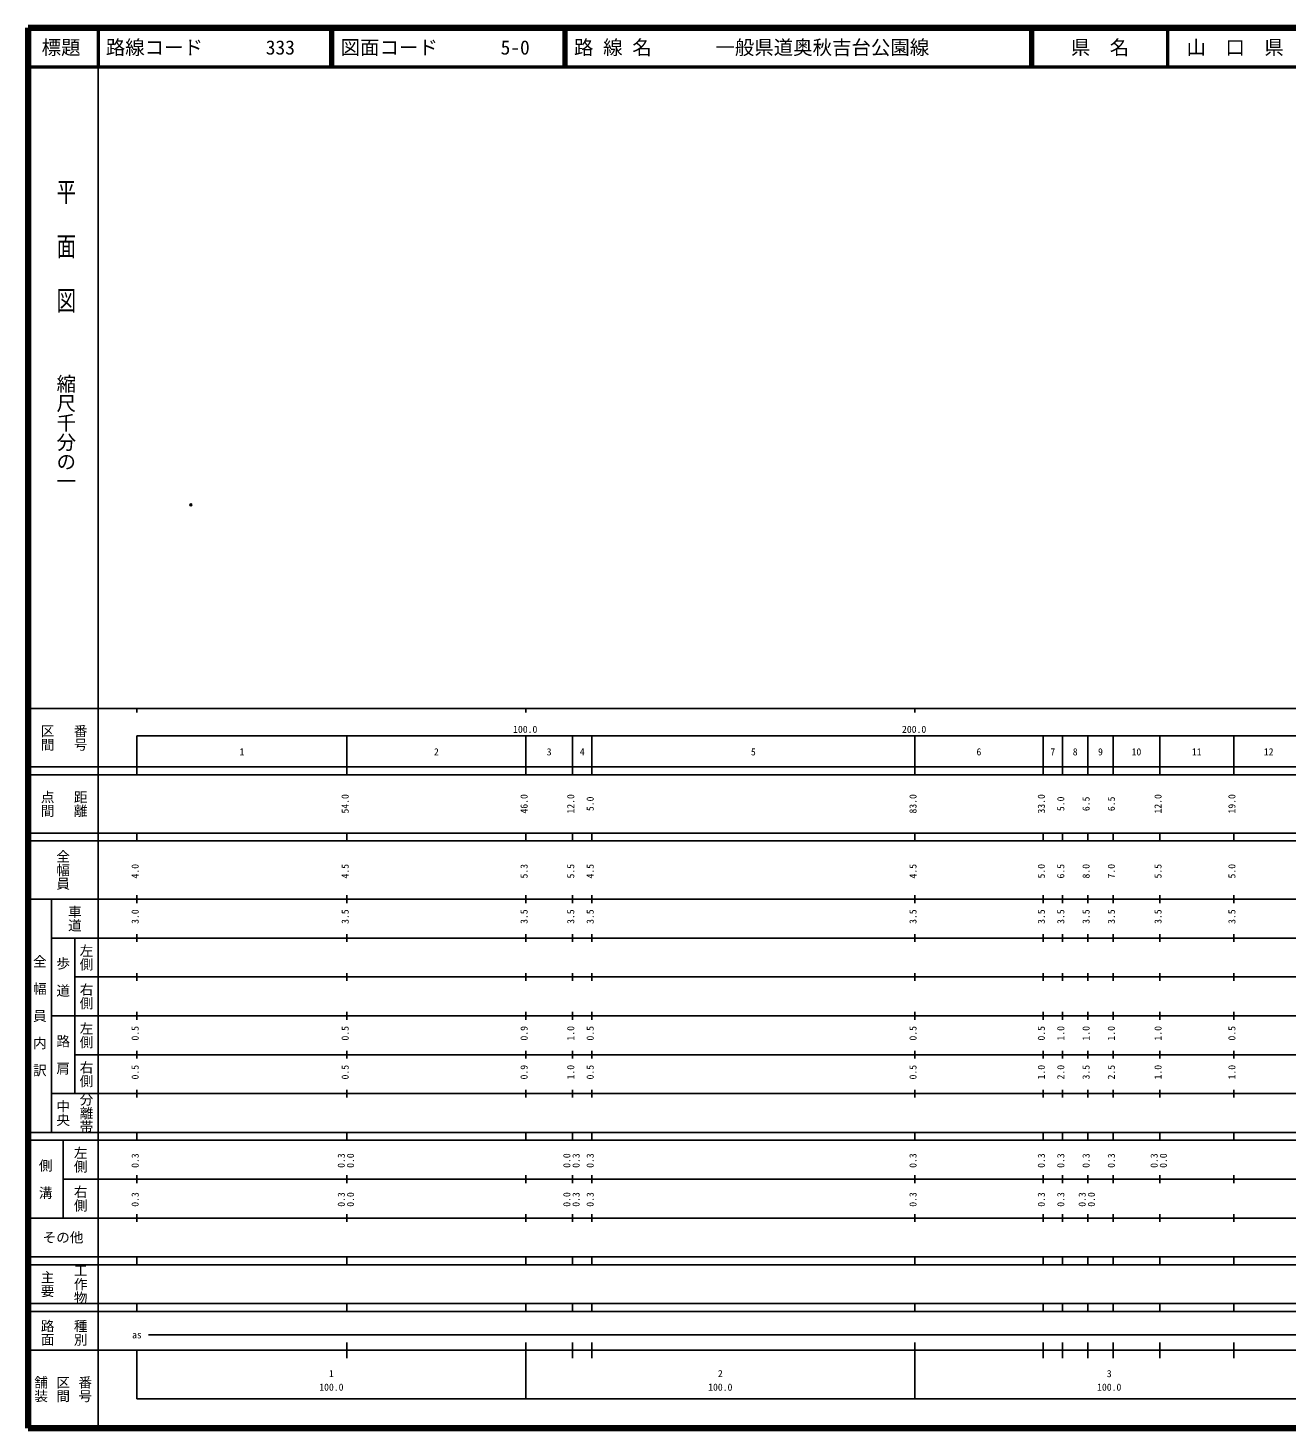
# Model space of a CAD drawing. Units: millimetres on the paper. Extents: x 40 to 680, y 20 to 380.
# Drawn here: x 40 to 363.7, y 20 to 380 of the extents above; entities that cross this region are included whole.
import ezdxf
from ezdxf.enums import TextEntityAlignment as Align

# ---------------------------------------------------------------- set-up
doc = ezdxf.new("R2010")
doc.units = ezdxf.units.MM
doc.header["$PDMODE"] = 32
doc.header["$PDSIZE"] = 0.5
doc.layers.add('S-OTRS', color=6, linetype='Continuous')
doc.layers.add('S-TTL-TXT', color=7, linetype='Continuous')
for name, color, linetype, lineweight in [('S-TTL', 2, 'Continuous', 140), ('S-TTL-BAND', 7, 'Continuous', 25), ('S-TTL-LINE', 7, 'Continuous', 50)]:
    doc.layers.add(name, color=color, linetype=linetype, lineweight=lineweight)
doc.styles.add('@ＭＳ ゴシック', font='')
doc.styles.add('ＭＳ ゴシック', font='')
doc.styles.get('@ＭＳ ゴシック').set_extended_font_data('@MS Gothic')
doc.styles.get('ＭＳ ゴシック').set_extended_font_data('MS Gothic')

msp = doc.modelspace()

# ---------------------------------------------------------------- linework, layer by layer
at = {"layer": 'S-OTRS'}
msp.add_point((81.881, 257.362), dxfattribs=at)
at = {"layer": 'S-TTL'}
for p, q in [((40, 380), (40, 20)), ((680, 380), (40, 380)), ((40, 20), (680, 20))]:
    msp.add_line(p, q, dxfattribs=at)
at = {"layer": 'S-TTL-BAND'}
for p, q in [((58, 370), (58, 20)), ((40, 205), (579, 205)), ((68, 205), (68, 204)), ((168, 205), (168, 204)), ((268, 205), (268, 204)), ((68, 198), (579, 198)), ((68, 198), (68, 188)), ((122, 188), (122, 198)), ((168, 188), (168, 198)), ((180, 188), (180, 198)), ((185, 188), (185, 198)), ((268, 188), (268, 198)), ((301, 188), (301, 198)), ((306, 188), (306, 198)), ((312.5, 188), (312.5, 198)), ((319, 188), (319, 198)), ((331, 188), (331, 198)), ((350, 188), (350, 198)), ((40, 190), (579, 190)), ((40, 188), (579, 188)), ((40, 173), (579, 173)), ((68, 171), (68, 173)), ((122, 171), (122, 173)), ((168, 171), (168, 173)), ((180, 171), (180, 173)), ((185, 171), (185, 173)), ((268, 171), (268, 173)), ((301, 171), (301, 173)), ((306, 171), (306, 173)), ((312.5, 171), (312.5, 173)), ((319, 171), (319, 173)), ((331, 171), (331, 173)), ((350, 171), (350, 173)), ((40, 171), (579, 171)), ((40, 156), (579, 156)), ((46, 96), (46, 156)), ((68, 155), (68, 157)), ((122, 155), (122, 157)), ((168, 155), (168, 157)), ((180, 155), (180, 157)), ((185, 155), (185, 157)), ((268, 155), (268, 157)), ((301, 155), (301, 157)), ((306, 155), (306, 157)), ((312.5, 155), (312.5, 157)), ((319, 155), (319, 157)), ((331, 155), (331, 157)), ((350, 155), (350, 157)), ((46, 146), (579, 146)), ((52, 146), (52, 106)), ((68, 145), (68, 147)), ((122, 145), (122, 147)), ((168, 145), (168, 147)), ((180, 145), (180, 147)), ((185, 145), (185, 147)), ((268, 145), (268, 147)), ((301, 145), (301, 147)), ((306, 145), (306, 147)), ((312.5, 145), (312.5, 147)), ((319, 145), (319, 147)), ((331, 145), (331, 147)), ((350, 145), (350, 147)), ((68, 135), (68, 137)), ((122, 135), (122, 137)), ((168, 135), (168, 137)), ((180, 135), (180, 137)), ((185, 135), (185, 137)), ((268, 135), (268, 137)), ((301, 135), (301, 137)), ((306, 135), (306, 137)), ((312.5, 135), (312.5, 137)), ((319, 135), (319, 137)), ((331, 135), (331, 137)), ((350, 135), (350, 137)), ((52, 136), (579, 136)), ((46, 126), (579, 126)), ((68, 125), (68, 127)), ((122, 125), (122, 127)), ((168, 125), (168, 127)), ((180, 125), (180, 127)), ((185, 125), (185, 127)), ((268, 125), (268, 127)), ((301, 125), (301, 127)), ((306, 125), (306, 127)), ((312.5, 125), (312.5, 127)), ((319, 125), (319, 127)), ((331, 125), (331, 127)), ((350, 125), (350, 127)), ((52, 116), (579, 116)), ((68, 115), (68, 117)), ((122, 115), (122, 117)), ((168, 115), (168, 117)), ((180, 115), (180, 117)), ((185, 115), (185, 117)), ((268, 115), (268, 117)), ((301, 115), (301, 117)), ((306, 115), (306, 117)), ((312.5, 115), (312.5, 117)), ((319, 115), (319, 117)), ((331, 115), (331, 117)), ((350, 115), (350, 117)), ((46, 106), (579, 106)), ((68, 105), (68, 107)), ((122, 105), (122, 107)), ((168, 105), (168, 107)), ((180, 105), (180, 107)), ((185, 105), (185, 107)), ((268, 105), (268, 107)), ((301, 105), (301, 107)), ((306, 105), (306, 107)), ((312.5, 105), (312.5, 107)), ((319, 105), (319, 107)), ((331, 105), (331, 107)), ((350, 105), (350, 107)), ((40, 96), (579, 96)), ((40, 94), (579, 94)), ((49, 94), (49, 74)), ((68, 94), (68, 96)), ((122, 94), (122, 96)), ((168, 94), (168, 96)), ((180, 94), (180, 96)), ((185, 94), (185, 96)), ((268, 94), (268, 96)), ((301, 94), (301, 96)), ((306, 94), (306, 96)), ((312.5, 94), (312.5, 96)), ((319, 94), (319, 96)), ((331, 94), (331, 96)), ((350, 94), (350, 96)), ((49, 84), (579, 84)), ((68, 83), (68, 85)), ((122, 83), (122, 85)), ((168, 83), (168, 85)), ((180, 83), (180, 85)), ((185, 83), (185, 85)), ((268, 83), (268, 85)), ((301, 83), (301, 85)), ((306, 83), (306, 85)), ((312.5, 83), (312.5, 85)), ((319, 83), (319, 85)), ((331, 83), (331, 85)), ((350, 83), (350, 85)), ((40, 74), (579, 74)), ((68, 73), (68, 75)), ((122, 73), (122, 75)), ((168, 73), (168, 75)), ((180, 73), (180, 75)), ((185, 73), (185, 75)), ((268, 73), (268, 75)), ((301, 73), (301, 75)), ((306, 73), (306, 75)), ((312.5, 73), (312.5, 75)), ((319, 73), (319, 75)), ((331, 73), (331, 75)), ((350, 73), (350, 75)), ((40, 64), (579, 64)), ((40, 62), (579, 62)), ((68, 62), (68, 64)), ((122, 62), (122, 64)), ((168, 62), (168, 64)), ((180, 62), (180, 64)), ((185, 62), (185, 64)), ((268, 62), (268, 64)), ((301, 62), (301, 64)), ((306, 62), (306, 64)), ((312.5, 62), (312.5, 64)), ((319, 62), (319, 64)), ((331, 62), (331, 64)), ((350, 62), (350, 64)), ((40, 52), (579, 52)), ((68, 50), (68, 52)), ((122, 50), (122, 52)), ((168, 50), (168, 52)), ((180, 50), (180, 52)), ((185, 50), (185, 52)), ((268, 50), (268, 52)), ((301, 50), (301, 52)), ((306, 50), (306, 52)), ((312.5, 50), (312.5, 52)), ((319, 50), (319, 52)), ((331, 50), (331, 52)), ((350, 50), (350, 52)), ((40, 50), (579, 50)), ((71, 44), (555, 44)), ((40, 40), (579, 40)), ((68, 40), (68, 27.5)), ((122, 38), (122, 42)), ((168, 27.5), (168, 42)), ((180, 38), (180, 42)), ((185, 38), (185, 42)), ((268, 27.5), (268, 42)), ((301, 38), (301, 42)), ((306, 38), (306, 42)), ((312.5, 38), (312.5, 42)), ((319, 38), (319, 42)), ((331, 38), (331, 42)), ((350, 38), (350, 42)), ((68, 27.5), (579, 27.5))]:
    msp.add_line(p, q, dxfattribs=at)
at = {"layer": 'S-TTL-LINE'}
for p, q in [((58, 380), (58, 370)), ((117.75, 380), (117.75, 370)), ((118.25, 380), (118.25, 370)), ((177.75, 380), (177.75, 370)), ((178.25, 380), (178.25, 370)), ((297.75, 380), (297.75, 370)), ((298.25, 380), (298.25, 370)), ((333, 380), (333, 370)), ((40, 370), (680, 370))]:
    msp.add_line(p, q, dxfattribs=at)

# ---------------------------------------------------------------- texts
at = {"layer": 'S-TTL-BAND', "style": '@ＭＳ ゴシック', "width": 1.4}
msp.add_text('平  面  図', height=3.666, rotation=270, dxfattribs=at).set_placement((49.777, 306.475), align=Align.MIDDLE_RIGHT)
at = {"layer": 'S-TTL-BAND', "style": '@ＭＳ ゴシック'}
msp.add_text('縮尺千分の一', height=3.666, rotation=270, dxfattribs=at).set_placement((49.777, 261.03), align=Align.MIDDLE_RIGHT)
for s, p in [('区間', (45, 197.5)), ('番号', (53.5, 197.5)), ('点間', (45, 180.5)), ('距離', (53.5, 180.5)), ('全幅員', (49, 163.5)), ('車道', (52, 151)), ('左側', (55, 141)), ('全\u3000幅\u3000員\u3000内\u3000訳', (43, 126)), ('歩\u3000道', (49, 136)), ('右側', (55, 131)), ('左側', (55, 121)), ('路\u3000肩', (49, 116)), ('右側', (55, 111)), ('分離帯', (55, 101)), ('中央', (49, 101)), ('左側', (53.5, 89)), ('側\u3000溝', (44.5, 84)), ('右側', (53.5, 79)), ('工作物', (53.5, 57)), ('主要', (45, 57)), ('路面', (45, 44.5)), ('種別', (53.5, 44.5)), ('舗装', (43.333, 30)), ('区間', (49, 30)), ('番号', (54.667, 30))]:
    msp.add_text(s, height=2.566, rotation=270, dxfattribs=at).set_placement(p, align=Align.MIDDLE_CENTER)
at = {"layer": 'S-TTL-BAND', "style": 'ＭＳ ゴシック'}
for s, p in [('100.0', (167.844, 198.195)), ('200.0', (267.844, 198.195)), ('1', (95, 192.405)), ('2', (145, 192.405)), ('3', (174, 192.405)), ('4', (182.5, 192.405)), ('5', (226.5, 192.405)), ('6', (284.5, 192.405)), ('7', (303.5, 192.405)), ('8', (309.25, 192.405)), ('9', (315.75, 192.405)), ('10', (325, 192.405)), ('11', (340.5, 192.405)), ('12', (359, 192.405)), ('as', (68, 42.5)), ('1', (118, 32.523)), ('2', (218, 32.523)), ('3', (318, 32.523)), ('100.0', (118, 29.033)), ('100.0', (218, 29.033)), ('100.0', (318, 29.033))]:
    msp.add_text(s, height=1.833, dxfattribs=at).set_placement(p, align=Align.BOTTOM_CENTER)
for s, p in [('54.0', (123, 180.5)), ('46.0', (169, 180.5)), ('12.0', (181, 180.5)), ('5.0', (186, 180.5)), ('83.0', (269, 180.5)), ('33.0', (302, 180.5)), ('5.0', (307, 180.5)), ('6.5', (313.5, 180.5)), ('6.5', (320, 180.5)), ('12.0', (332, 180.5)), ('19.0', (351, 180.5)), ('4.0', (69, 163.174)), ('4.5', (123, 163.174)), ('5.3', (169, 163.174)), ('5.5', (181, 163.174)), ('4.5', (186, 163.174)), ('4.5', (269, 163.174)), ('5.0', (302, 163.174)), ('6.5', (307, 163.174)), ('8.0', (313.5, 163.174)), ('7.0', (320, 163.174)), ('5.5', (332, 163.174)), ('5.0', (351, 163.174)), ('3.0', (69, 151.5)), ('3.5', (123, 151.5)), ('3.5', (169, 151.5)), ('3.5', (181, 151.5)), ('3.5', (186, 151.5)), ('3.5', (269, 151.5)), ('3.5', (302, 151.5)), ('3.5', (307, 151.5)), ('3.5', (313.5, 151.5)), ('3.5', (320, 151.5)), ('3.5', (332, 151.5)), ('3.5', (351, 151.5)), ('0.5', (69, 121.5)), ('0.5', (123, 121.5)), ('0.9', (169, 121.5)), ('1.0', (181, 121.5)), ('0.5', (186, 121.5)), ('0.5', (269, 121.5)), ('0.5', (302, 121.5)), ('1.0', (307, 121.5)), ('1.0', (313.5, 121.5)), ('1.0', (320, 121.5)), ('1.0', (332, 121.5)), ('0.5', (351, 121.5)), ('0.5', (69, 111.5)), ('0.5', (123, 111.5)), ('0.9', (169, 111.5)), ('1.0', (181, 111.5)), ('0.5', (186, 111.5)), ('0.5', (269, 111.5)), ('1.0', (302, 111.5)), ('2.0', (307, 111.5)), ('3.5', (313.5, 111.5)), ('2.5', (320, 111.5)), ('1.0', (332, 111.5)), ('1.0', (351, 111.5)), ('0.3', (69, 88.764)), ('0.3', (122, 88.764)), ('0.0', (124.37, 88.764)), ('0.0', (180, 88.764)), ('0.3', (182.37, 88.764)), ('0.3', (186, 88.764)), ('0.3', (269, 88.764)), ('0.3', (302, 88.764)), ('0.3', (307, 88.764)), ('0.3', (313.5, 88.764)), ('0.3', (320, 88.764)), ('0.3', (331, 88.764)), ('0.0', (333.37, 88.764)), ('0.3', (69, 78.764)), ('0.3', (122, 78.764)), ('0.0', (124.37, 78.764)), ('0.0', (180, 78.764)), ('0.3', (182.37, 78.764)), ('0.3', (186, 78.764)), ('0.3', (269, 78.764)), ('0.3', (302, 78.764)), ('0.3', (307, 78.764)), ('0.3', (312.5, 78.764)), ('0.0', (314.87, 78.764))]:
    msp.add_text(s, height=1.833, rotation=90, dxfattribs=at).set_placement(p, align=Align.BOTTOM_CENTER)
msp.add_text('その他', height=2.566, dxfattribs=at).set_placement((49, 69), align=Align.MIDDLE_CENTER)
at = {"layer": 'S-TTL-TXT', "style": 'ＭＳ ゴシック'}
for s, p in [('標題', (48.5, 375)), ('県\u3000名', (315.625, 375)), ('山\u3000口\u3000県', (350.375, 375))]:
    msp.add_text(s, height=3.666, dxfattribs=at).set_placement(p, align=Align.MIDDLE_CENTER)
for s, p in [('路線コード', (60, 375)), ('333', (101.142, 375)), ('図面コード', (120.38, 375)), ('5-0', (161.521, 375)), ('路 線 名', (180.38, 375)), ('一般県道奥秋吉台公園線', (216.734, 375))]:
    msp.add_text(s, height=3.666, dxfattribs=at).set_placement(p, align=Align.MIDDLE_LEFT)

doc.saveas('drawing.dxf')
